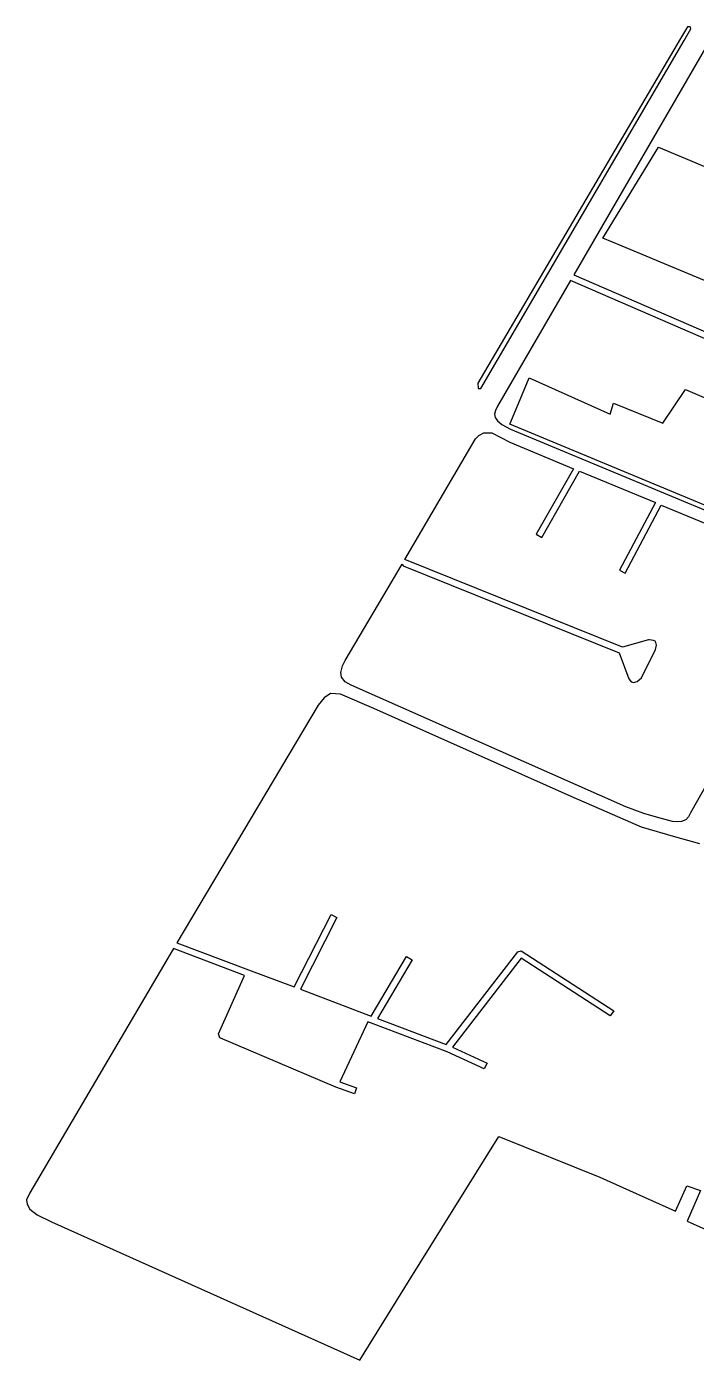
# Model space of a CAD drawing. Extents: x 0 to 346944, y 0 to 6285838.
# Drawn here: x 345117 to 345429, y 6284031 to 6284652 of the extents above; entities that cross this region are included whole.
import ezdxf

# ---------------------------------------------------------------- set-up
doc = ezdxf.new("R2010")
doc.units = 0
doc.header["$LTSCALE"] = 5
doc.layers.add('CALLES-URBANAS', color=6, linetype='Continuous')

msp = doc.modelspace()

# ---------------------------------------------------------------- linework, layer by layer
at = {"layer": 'CALLES-URBANAS'}
for points, elevation in [([(345328.85, 6284483.26), (345423.53, 6284645.21), (345426.56, 6284650.66), (345426.47, 6284651.26), (345426.24, 6284651.63), (345425.6, 6284651.72), (345425.05, 6284651.63), (345421.74, 6284646.27), (345327.44, 6284485.69), (345327.57, 6284483.26), (345328.85, 6284483.26)], 11490), ([(345436.22, 6284646.71), (345372.07, 6284536.16), (345488.24, 6284485.83)], 11532), ([(345523.04, 6284496.02), (345394.57, 6284549.53), (345385.55, 6284553.26), (345411.5, 6284595.63), (345544.36, 6284539.86), (345549.14, 6284538.12), (345523.04, 6284496.02)], 11486), ([(345487.07, 6284483.06), (345370.56, 6284533.55), (345336.6, 6284475.06), (345335.56, 6284473.04), (345335.14, 6284471.27), (345335.41, 6284469.67), (345336.48, 6284468.24), (345338.52, 6284466.51), (345342.62, 6284464.27), (345360.19, 6284456.97), (345440.73, 6284423.5)], 11532), ([(345441.68, 6284425.39), (345342.23, 6284466.57), (345348.63, 6284481.79), (345351.36, 6284488.26), (345389.02, 6284471.36), (345390.57, 6284476.48), (345413.57, 6284467.15), (345424.09, 6284482.7), (345460.72, 6284467.12), (345448.57, 6284439.09), (345441.68, 6284425.39)], 11521), ([(345486.09, 6284390.78), (345426.5, 6284285.64), (345425.6, 6284283.81), (345424.35, 6284282.33), (345422.22, 6284281.67), (345420.48, 6284281.51), (345418.01, 6284281.64), (345410.62, 6284283.64), (345404.79, 6284285.35), (345396.39, 6284288.49), (345268.33, 6284345.12), (345265.63, 6284346.59), (345263.84, 6284348.77), (345263.63, 6284350.95), (345264.33, 6284354.09), (345265.56, 6284356.65), (345292.09, 6284401.42), (345292.61, 6284400.7), (345393.25, 6284360.17), (345397.72, 6284348.06), (345398.87, 6284346.69), (345399.38, 6284346.47), (345399.96, 6284346.31), (345401.68, 6284346.87), (345403.68, 6284348.46), (345410.17, 6284361.69), (345410.57, 6284363.8), (345410.39, 6284364.97), (345410.04, 6284365.58), (345409.27, 6284365.97), (345407.32, 6284366.22), (345406.83, 6284366.23), (345394.82, 6284362.77), (345293.4, 6284403.63), (345326.35, 6284459.78), (345327.85, 6284461.36), (345330.23, 6284462.55), (345332, 6284462.67), (345333.91, 6284462.59), (345342.31, 6284458.31), (345372.02, 6284445.89), (345354.55, 6284415.4), (345357.15, 6284413.9), (345374.8, 6284444.73)], 11599), ([(345374.8, 6284444.73), (345410.09, 6284430.12), (345393.46, 6284398.7), (345396.08, 6284397.24), (345412.87, 6284428.97), (345450.86, 6284413.2)], 11599), ([(345430.83, 6284271.14), (345419.66, 6284274.34), (345403.69, 6284279.03), (345387.67, 6284285.92), (345370.83, 6284293.24), (345278.98, 6284334.17), (345263.45, 6284340.84), (345258.72, 6284341.24), (345255.84, 6284339.16), (345253.05, 6284335.72), (345187.15, 6284225.09), (345220.56, 6284212.48), (345241.89, 6284204.59), (345259.1, 6284238.27), (345261.73, 6284236.84), (345244.72, 6284203.53), (345275.18, 6284191.96), (345277.75, 6284190.98), (345294.21, 6284218.74), (345296.79, 6284217.21), (345280.59, 6284189.89), (345312.7, 6284177.73), (345345.95, 6284220.91), (345347.62, 6284221.38), (345390.81, 6284193.5), (345389.03, 6284191.09), (345347.51, 6284218.02), (345315.54, 6284176.51), (345331.67, 6284169.09), (345330.29, 6284166.42), (345313.15, 6284174.31), (345278.58, 6284187.45), (345276.13, 6284188.38), (345263.04, 6284160.4), (345270.87, 6284157.64), (345269.86, 6284154.81), (345261.18, 6284157.88), (345207.24, 6284180.83), (345206.62, 6284182.74), (345218.74, 6284209.97), (345185.61, 6284222.48), (345118.75, 6284108.65), (345117.21, 6284105.5), (345117.41, 6284103.5), (345118.74, 6284101.13), (345122.15, 6284098.54), (345128.78, 6284095.21), (345272.38, 6284030.72)], 11811), ([(345272.38, 6284030.72), (345295.43, 6284067.82), (345337.18, 6284134.93), (345384.17, 6284115.95), (345384.19, 6284115.94), (345419.43, 6284100.23), (345424.72, 6284111.98), (345431.08, 6284109.81), (345424.9, 6284095.46), (345514.4, 6284055.61)], 11811)]:
    msp.add_lwpolyline(points, dxfattribs=dict(at, elevation=elevation))

doc.saveas('drawing.dxf')
